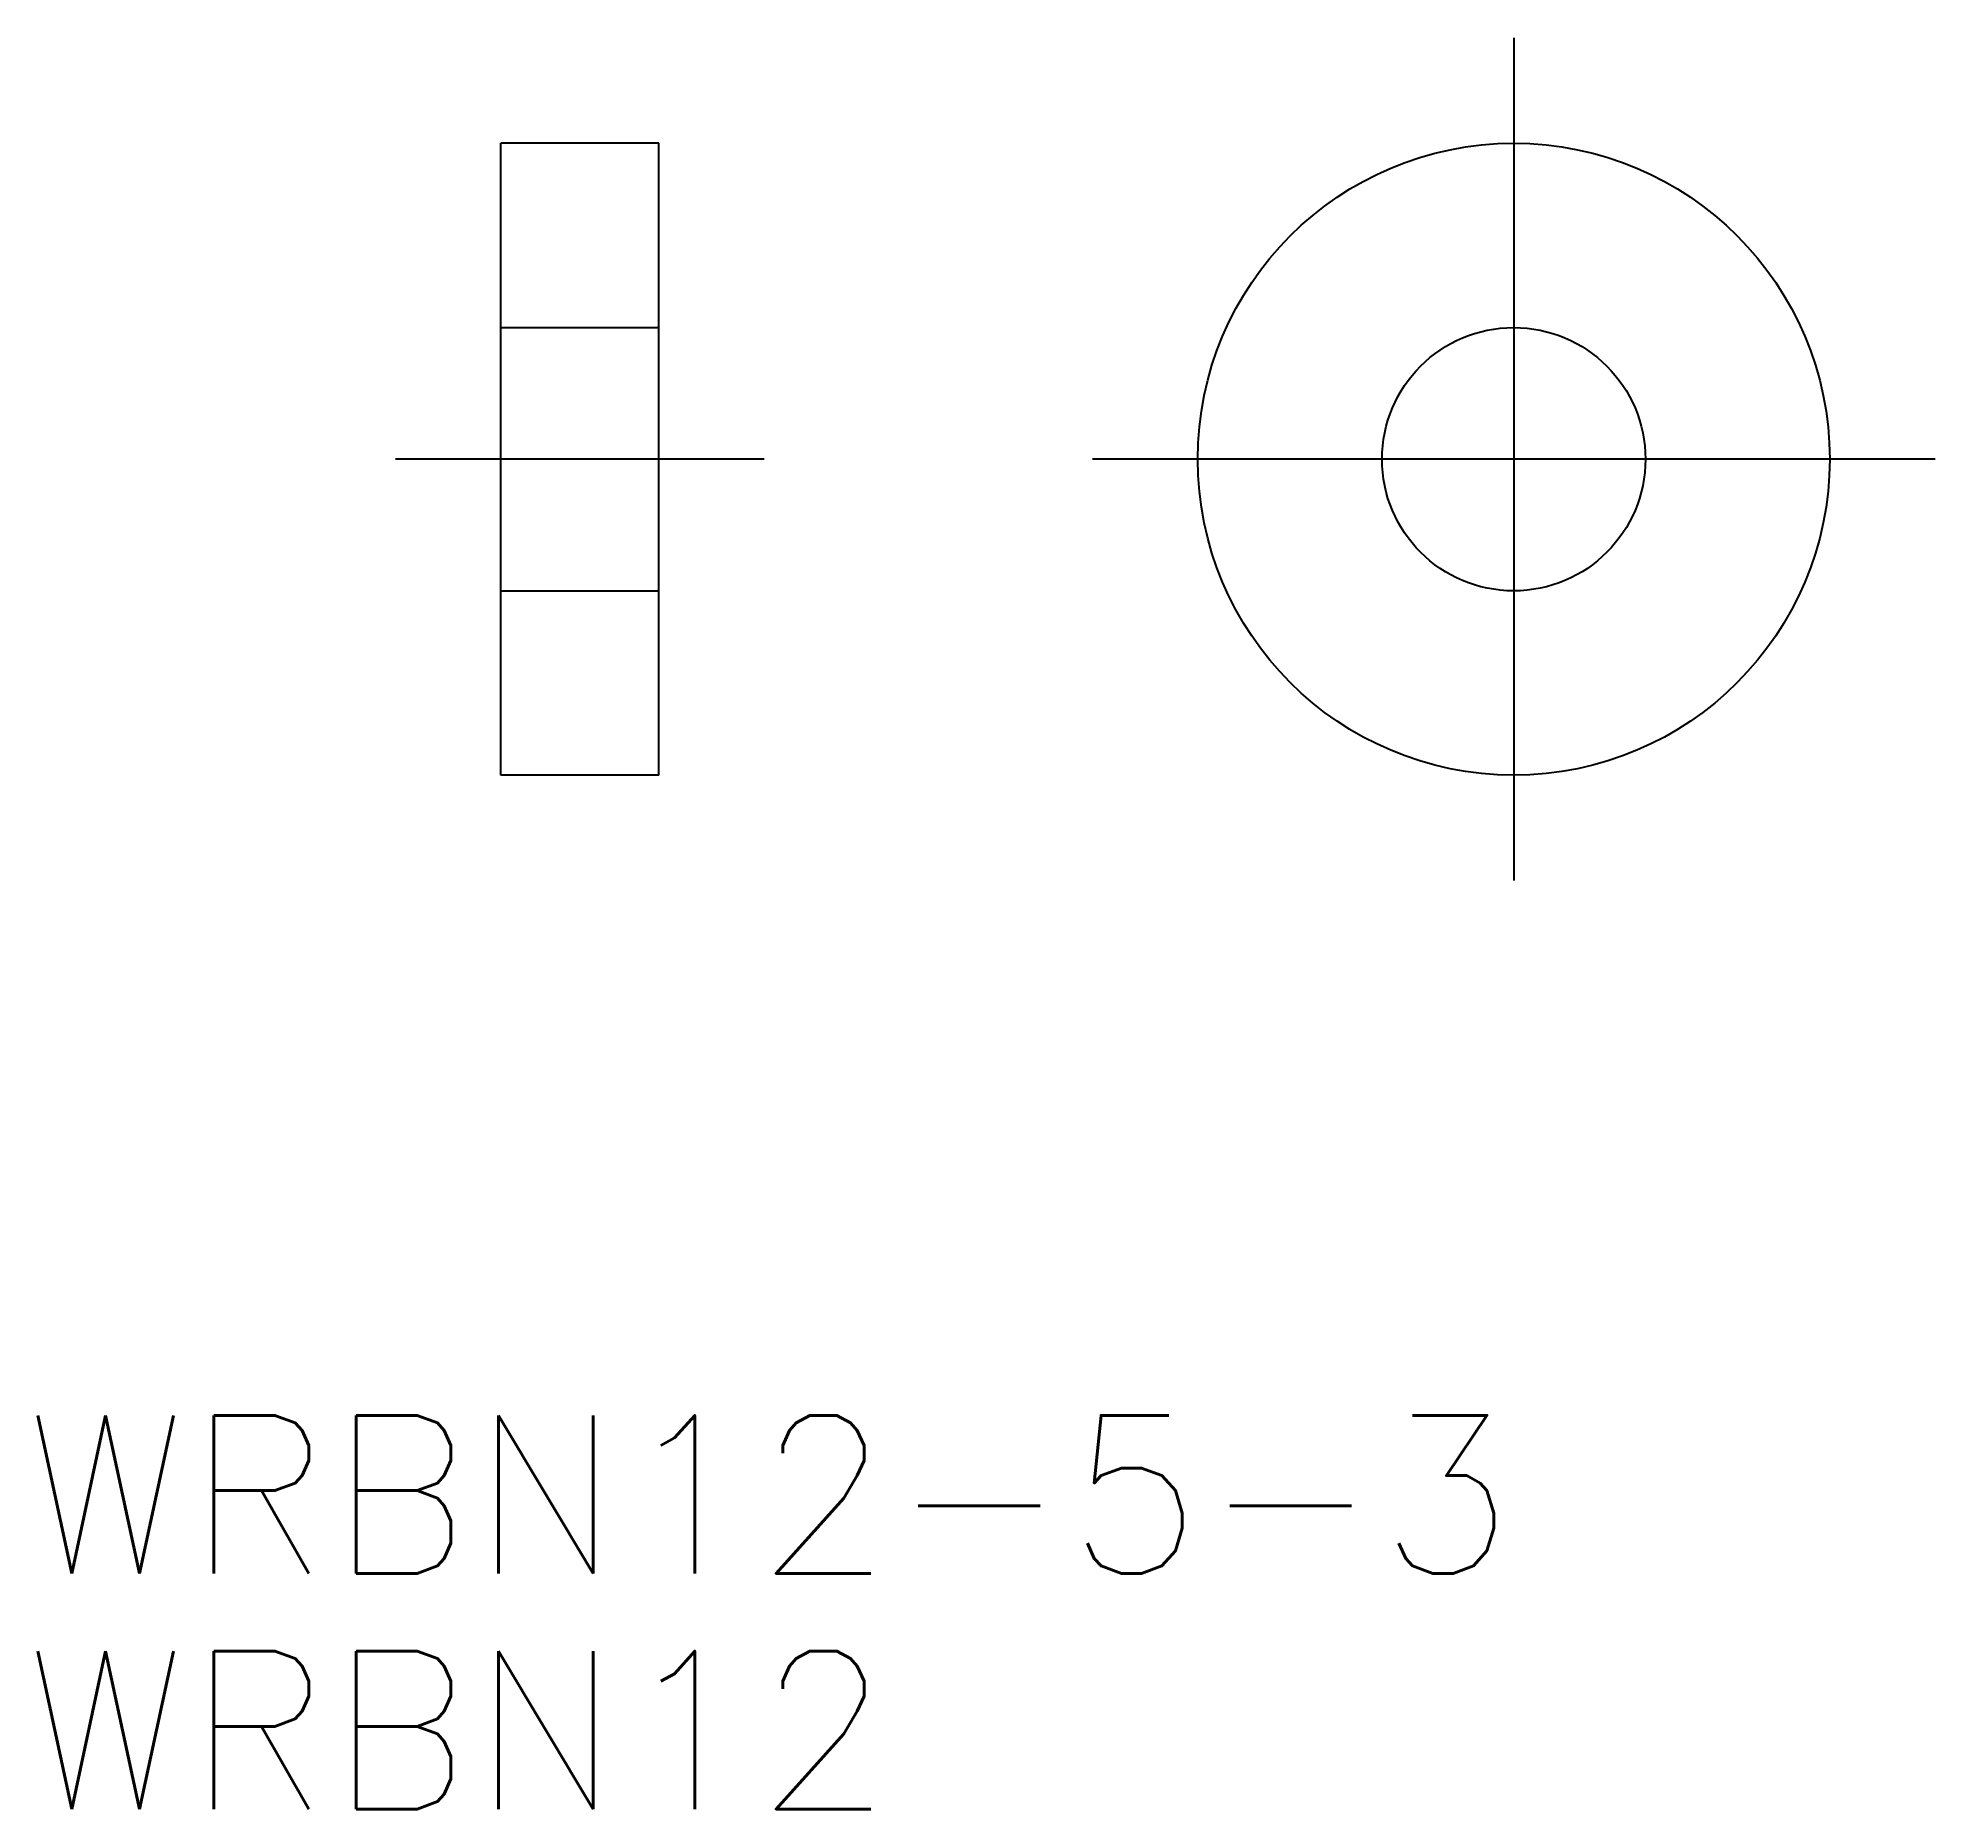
# Model space of a CAD drawing. Extents: x -28 to 8, y -25.6 to 8.
import ezdxf

# ---------------------------------------------------------------- set-up
doc = ezdxf.new("R2010")
doc.units = 0
doc.linetypes.add('CENTER', pattern=[50.8, 31.75, -6.35, 6.35, -6.35])
doc.linetypes.add('DASHED', pattern=[19.05, 12.7, -6.35])
doc.layers.get('0').update_dxf_attribs({"linetype": 'CONTINUOUS'})
doc.layers.add('CENTER', color=1, linetype='CENTER')
doc.styles.get("Standard").update_dxf_attribs({"font": 'txt.shx', "height": 3, "bigfont": 'bigfont.shx'})

# ---------------------------------------------------------------- blocks, each defined once
blk = doc.blocks.new('*U5')
at = {"color": 7, "linetype": 'CONTINUOUS'}
blk.add_text('WRBN12-5-3', height=3, dxfattribs=at).set_placement((-28.279, -21.159))
blk = doc.blocks.new('*U6')
at = {"color": 7, "linetype": 'CONTINUOUS'}
blk.add_text('WRBN12', height=3, dxfattribs=at).set_placement((-28.279, -25.635))

msp = doc.modelspace()

# ---------------------------------------------------------------- linework, layer by layer
at = {"color": 7, "linetype": 'CONTINUOUS'}
for p, q in [((-19.234, -6), (-19.234, 6)), ((-16.234, 6), (-19.234, 6)), ((-16.234, -6), (-16.234, 6)), ((-16.234, -6), (-19.234, -6))]:
    msp.add_line(p, q, dxfattribs=at)
at = {"color": 3, "linetype": 'DASHED'}
for p, q in [((-19.234, 2.5), (-16.234, 2.5)), ((-19.234, -2.5), (-16.234, -2.5))]:
    msp.add_line(p, q, dxfattribs=at)
at = {"color": 7, "linetype": 'CONTINUOUS'}
for radius in [6, 2.5]:
    msp.add_circle((0, 0), radius, dxfattribs=at)
at = {"layer": 'CENTER', "color": 1, "linetype": 'CENTER'}
for p, q in [((0, 8), (0, -8)), ((-14.234, 0), (-21.234, 0)), ((8, 0), (-8, 0))]:
    msp.add_line(p, q, dxfattribs=at)

# ---------------------------------------------------------------- block references
at = {"color": 7, "linetype": 'CONTINUOUS'}
for name in ['*U5', '*U6']:
    msp.add_blockref(name, (0, 0), dxfattribs=at)

doc.saveas('drawing.dxf')
